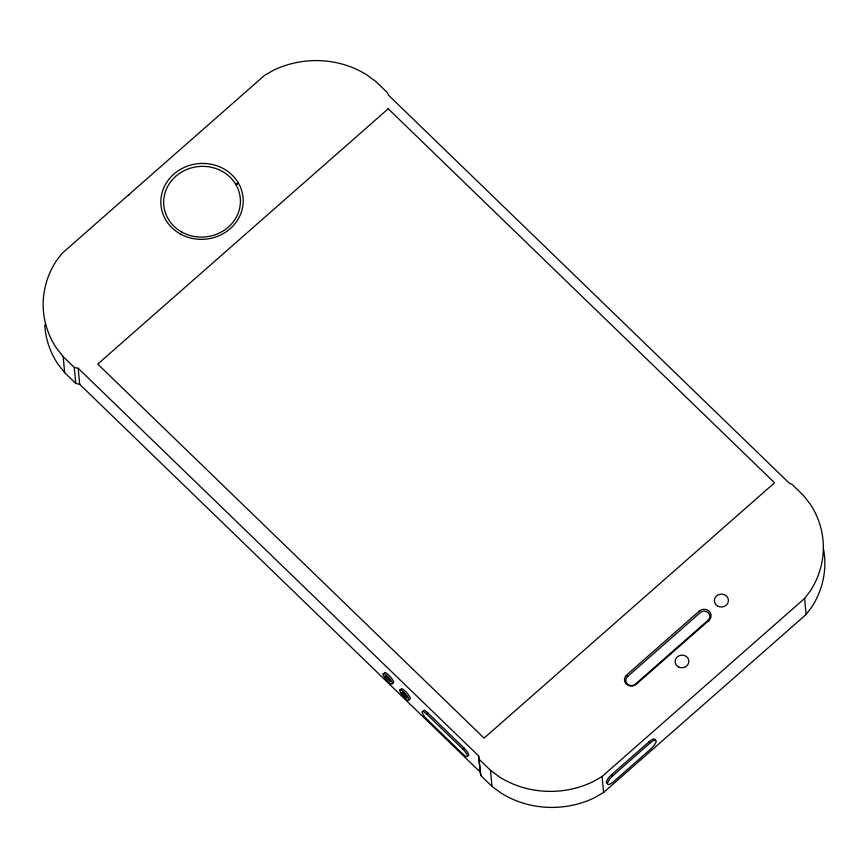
<?xml version="1.0" encoding="UTF-8"?>
<svg xmlns="http://www.w3.org/2000/svg" width="868" height="868" viewBox="0 0 868 868"><rect width="100%" height="100%" fill="white"/><g stroke="black" fill="none" stroke-linecap="round" stroke-linejoin="round"><path stroke-width="1.3" d="M479.407 759.587L490.485 770.307L499.708 777.11A91.335 84.077 -5.3 0 0 593.245 781.591L602.088 776.469L804.614 598.453L810.571 590.555A91.335 84.077 -5.3 0 0 810.235 504.145L803.323 495.313L792.245 484.594L789.11 483.009L388.669 95.339L387.106 92.377L376.028 81.657L366.806 74.865A91.335 84.077 -5.3 0 0 273.268 70.373L264.425 75.494L61.899 253.51L55.943 261.42A91.335 84.077 -5.3 0 0 56.279 347.818L63.19 356.65L74.268 367.37L78.196 368.282L478.626 755.941L480.894 775.623L491.972 786.343L501.194 793.135A91.335 84.077 -5.3 0 0 594.732 797.627L603.575 792.506L806.101 614.49L812.057 606.58A91.335 84.077 -5.3 0 0 823.482 548.988M401.83 692.664L404.152 694.606L404.043 693.434L404.629 693.999L404.738 695.17L407.114 697.774L404.77 695.507L404.879 696.668L401.83 692.664L402.459 692.111L404.021 693.63M426.568 714.028L463.111 749.409A6.933 1.682 48.7 0 1 467.472 756.061A6.933 1.682 48.7 0 1 463.61 754.748L427.067 719.377A6.868 1.66 48.7 0 1 422.119 712.151A6.868 1.66 48.7 0 1 426.568 714.028L427.826 712.932L464.358 748.303A6.933 1.682 48.7 0 1 468.329 753.717A6.933 1.682 48.7 0 1 467.711 755.594M463.111 749.409L464.358 748.303M627.618 676.476L700.237 612.645A5.729 5.273 -5.3 0 1 708.331 612.775A5.729 5.273 -5.3 0 1 708.071 620.229L635.452 684.06A5.729 5.273 -5.3 0 1 627.358 683.941A5.729 5.273 -5.3 0 1 627.618 676.476L626.729 675.619M607.242 783.413A7.79 2.387 -45.9 0 1 611.734 774.549L649.101 741.706A7.79 2.387 -45.9 0 1 654.939 740.697M612.906 775.688L650.273 742.845A7.79 2.387 -45.9 0 1 656.23 740.881A7.79 2.387 -45.9 0 1 650.837 748.9L613.47 781.753A7.79 2.387 -45.9 0 1 607.513 783.706A7.79 2.387 -45.9 0 1 612.906 775.688L611.734 774.549M235.879 184.548L238.32 182.953L235.879 184.548L237.528 183.701M44.756 324.773A91.335 84.077 -5.3 0 0 57.765 363.855L64.677 372.687L75.755 383.406L79.682 384.318L480.113 771.977L480.894 775.623M708.006 620.284L708.961 621.097M649.101 741.706L650.273 742.845M804.614 598.453L806.101 614.49M602.088 776.469L603.575 792.506M490.485 770.307L491.972 786.343M478.626 755.941L480.113 771.977M128.865 194.649L128.931 195.322M78.196 368.282L79.682 384.318M74.268 367.37L75.755 383.406M63.19 356.65L64.677 372.687M423.367 711.055A6.868 1.66 48.7 0 1 427.826 712.932M401.005 689.409A6.868 1.66 48.7 0 1 406.072 691.894A6.868 1.66 48.7 0 1 410.304 699.033M384.274 673.199A6.868 1.66 48.7 0 1 390.546 677.018A6.868 1.66 48.7 0 1 392.466 682.856M383.124 673.763L383.255 675.152A6.868 1.66 48.7 0 0 387.974 681.521A6.868 1.66 48.7 0 0 392.325 683.941L392.195 682.552A6.868 1.66 48.7 0 0 387.475 676.183A6.868 1.66 48.7 0 0 383.124 673.763M399.855 689.973L399.985 691.351A6.868 1.66 48.7 0 0 407.949 700.161A6.868 1.66 48.7 0 0 405.432 693.651L404.206 692.382A6.868 1.66 48.7 0 0 399.855 689.973M388.213 108.76L97.737 364.093L484.084 738.115L774.56 482.792L388.213 108.76M699.283 611.115L626.663 674.946A7.031 6.467 -5.3 0 0 626.349 684.103A7.031 6.467 -5.3 0 0 636.277 684.255L708.896 620.425A7.031 6.467 -5.3 0 0 709.21 611.267A7.031 6.467 -5.3 0 0 699.283 611.115M390.35 681.239L385.066 676.129L390.35 681.239M180.294 233.948A41.208 37.932 -5.3 0 0 243.181 202.016A41.208 37.932 -5.3 0 0 182.562 168.208A41.208 37.932 -5.3 0 0 180.294 233.948M181.813 232.071A38.409 35.349 -5.3 0 0 240.403 202.309A38.409 35.349 -5.3 0 0 183.918 170.801A38.409 35.349 -5.3 0 0 181.813 232.071M717.695 606.114A7.031 6.467 -5.3 0 0 728.415 600.667A7.031 6.467 -5.3 0 0 718.075 594.895A7.031 6.467 -5.3 0 0 717.695 606.114M678.364 666.863A6.868 6.326 -5.3 0 0 688.845 661.535A6.868 6.326 -5.3 0 0 678.743 655.904A6.868 6.326 -5.3 0 0 678.364 666.863"/></g></svg>
